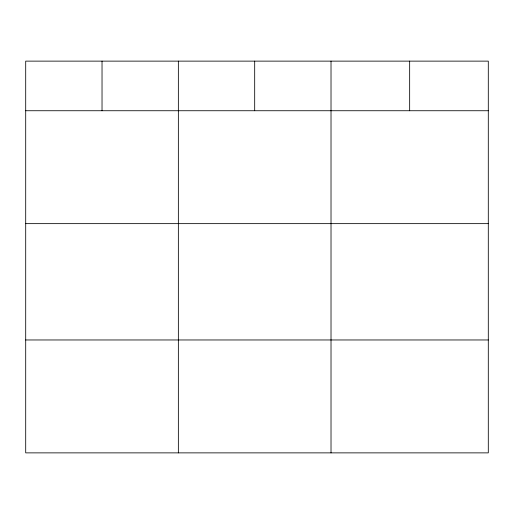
<?xml version="1.0" encoding="UTF-8"?>
<svg xmlns="http://www.w3.org/2000/svg" width="514" height="514" viewBox="0 0 514 514"><rect width="100%" height="100%" fill="white"/><g stroke="black" fill="none" stroke-linecap="round" stroke-linejoin="round"><path stroke-width="0.77" d="M488.3 110.735L488.3 452.873L25.7 452.873L25.7 61.127L488.3 61.127L488.3 110.735L25.7 110.735M25.7 223.641L488.3 223.641M25.7 339.966L488.3 339.966M409.658 61.127L409.658 110.735M331.016 61.127L331.016 452.873M254.687 61.127L254.687 110.735M178.358 61.127L178.358 452.873M102.029 61.127L102.029 110.735"/></g></svg>
